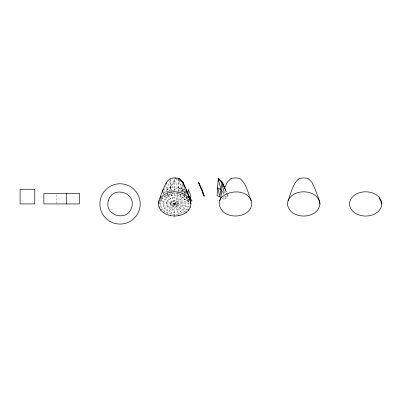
<?xml version="1.0" encoding="UTF-8"?>
<svg xmlns="http://www.w3.org/2000/svg" width="402" height="402" viewBox="0 0 402 402"><rect width="100%" height="100%" fill="white"/><g stroke="black" fill="none" stroke-linecap="round" stroke-linejoin="round"><path stroke-width="0.3" stroke-dasharray="2.01 1.51" d="M178.483 191.442L178.895 178.327M166.825 214.09L181.729 194.824L182.538 189.749L182.734 184.417M178.443 192.025L178.327 193.774L170.614 215.261M179.624 180.609L182.538 189.749L185.794 194.055L185.945 192.272M177.97 192.025L177.659 195.638C193.201 198.995 184.453 215.698 171.704 212.226C156.162 208.869 164.91 192.161 177.659 195.638L175.92 191.643M178.021 191.427L178.749 178.724L182.061 192.367M182.418 183.433L181.377 191.719M184.106 193.131L184.649 189.749L186.096 191.664M188.292 209.794L161.071 197.98C161.267 201.789 159.604 205.935 162.478 209.191C165.453 212.764 170.136 214.356 174.679 214.447C179.227 214.356 183.91 212.764 186.885 209.191C189.633 206.09 188.221 202.156 188.292 198.518M180.905 194.106L180.433 196.493L179.734 193.603M163.021 196.362L162.478 198.673L161.071 201.211M184.789 193.412L185.362 191M177.734 179.247L174.679 180.815L170.614 186.835L166.825 189.749L163.569 194.055L165.503 186.252M165.066 195.372L164.714 196.493L159.499 200.894L189.865 206.965M165.946 192.558L169.739 180.609M171.227 191.262L174.679 180.815L178.327 187.814L179.171 191.287M166.544 197.859L167.634 194.704L167.332 192.849M168.699 191.895L174.172 179.026M168.78 191.95L170.614 187.357L170.488 179.528M173.443 191.643L171.704 195.638L171.036 191.839L168.93 196.493L167.634 194.704L164.714 196.493L163.795 194.543M173.689 191.071L174.679 188.789L178.327 187.814L181.729 189.925L183.915 192.995M163.569 212.226L184.644 196.493L185.563 194.543M159.76 200.407L161.071 197.98M188.01 196.447L186.885 198.156L184.644 199.638L188.292 201.211L190.051 203.477M167.634 194.704L168.483 193.99M171.488 191.458L174.679 188.789L175.674 191.071M222.2 197.859L224.03 199.638L226.266 198.156L227.673 196.02L227.15 194.337M184.97 189.448L182.538 189.749L178.749 187.357L174.679 186.96L170.614 187.357L166.825 189.749L167.634 194.824L182.538 214.09M161.071 209.794L188.292 197.98M186.342 196.362L186.885 198.673L188.292 201.211L189.865 200.789M159.499 206.965L189.865 200.894M158.966 203.93L190.397 203.93M184.809 195.382L186.267 196.216M186.885 198.673C181.493 192.417 171.322 191.89 164.714 196.493L185.794 212.226M189.437 200.412L186.885 198.156L186.046 196.603M223.296 192.995L224.03 194.015L224.03 195.89M225.145 196.086L226.266 198.156L225.974 195.764M225.05 188.181L226.648 192.171M188.292 201.211L186.885 198.156L186.739 196.96M178.749 187.357L180.583 191.95M227.507 194.478L228.155 196.201L227.673 196.02L225.175 189.186L225.567 189.297L226.974 193.779M178.749 215.261L171.036 193.774L170.92 192.025M182.538 189.749L183.593 193.121M183.769 193.684L184.644 196.493M184.156 187.453L185.794 194.055M223.607 191.664L224.03 194.015L225.175 189.186L225.612 192.774M183.066 185.191L184.543 193.427M167.227 192.226L166.629 184.417M182.146 192.975L182.82 197.859L184.644 194.015L184.644 199.638M186.161 192.176L186.377 193.97M170.981 191.216L170.468 178.327M163.373 191.674L163.569 194.055M170.614 187.357L170.88 191.442M224.03 196.513L224.03 199.638M174.679 179.071L174.679 215.658M56.868 194.704L56.868 203.317M166.825 202.357C165.127 210.879 179.734 212.723 182.538 205.502C184.237 196.98 169.629 195.136 166.825 202.357M170.614 203.116C169.734 207.527 177.297 208.482 178.749 204.744C179.629 200.332 172.066 199.377 170.614 203.116"/><path stroke-width="0.6" d="M158.408 203.93L158.966 200.769L160.589 196.201L163.177 189.297L166.544 182.051L170.468 178.327L174.679 177.91L178.895 178.327L182.82 182.051L186.186 189.297L188.774 196.201L190.397 200.769L190.955 203.93L190.397 207.075L188.774 210.005L186.186 212.517L182.82 214.447L178.895 215.658L174.679 216.075L170.468 215.658L166.544 214.447L163.177 212.517L160.589 210.005L158.966 207.075L158.408 203.93L158.956 202.412M319.952 203.93C318.178 220.09 289.179 220.09 287.405 203.93C289.179 187.774 318.178 187.774 319.952 203.93L319.394 200.769L317.771 196.201L315.183 189.297L311.811 182.051L307.887 178.327L303.676 177.91L299.465 178.327C292.535 183.709 291.229 193.081 287.958 200.769M381.9 203.93C380.131 220.09 351.127 220.09 349.358 203.93C351.127 187.774 380.131 187.774 381.9 203.93L381.347 203.93L380.81 200.894L379.242 198.065L379.719 197.859M160.046 198.548L160.589 196.201M162.473 192.191L163.177 189.297M166.096 183.85L166.544 182.051L166.589 183.237M219.738 200.769L221.366 196.201M178.749 178.724L178.895 178.327L182.538 182.252L182.82 182.051L185.337 188.091M170.468 215.658L170.614 215.261M224.793 187.623L222.2 182.051L218.276 178.327L217.04 195.638L221.246 197.312M223.949 189.297L227.321 182.051L231.245 178.327L235.456 177.91L239.667 178.327C246.602 183.709 247.908 193.081 251.175 200.769C252.205 203.94 251.506 207.347 249.552 210.005C243.326 217.226 231.577 217.834 223.949 212.517C206.03 194.854 244.481 182.855 251.175 200.789M160.589 197.859C167.559 189.794 181.804 189.794 188.774 197.859M163.177 212.517L163.569 212.226M198.427 182.051L198.151 182.252L201.402 189.186L203.904 196.02L204.382 196.201L201.794 189.297L198.427 182.051L201.402 189.186L201.794 189.297L203.904 196.02M160.589 210.005L161.071 209.794M158.966 207.075L159.499 206.965M190.402 201.211L191.97 200.894L187.905 194.055L188.297 189.297L190.88 196.201L190.402 197.98L190.397 202.879M189.865 200.789L190.397 200.769L189.463 198.658M174.679 177.91L176.423 178.262M189.865 206.965L190.397 207.075M185.794 189.186L186.186 189.297L187.417 193.216M188.885 197.809L188.292 196.02L188.774 196.201L189.317 198.548M188.292 209.794L188.774 210.005M185.794 212.226L186.186 212.517M181.699 181.468L182.538 182.252M218.276 178.327L221.924 182.252L224.678 188.121M222.934 192.483L221.11 189.925L218.13 178.724L221.924 182.252L223.502 191.076M183.041 183.317L184.543 186.518M188.292 196.02L188.995 197.603M224.718 188.091L222.2 182.051L219.819 196.493L217.708 187.814L221.11 189.925L221.864 195.417M186.628 191.468L187.252 193.171M178.749 215.261L178.895 215.658M190.407 202.362L190.955 203.93M182.82 182.051L183.267 183.85M186.186 189.297L186.89 192.191M188.041 194.633L188.448 196.362M174.679 215.658L174.679 216.075M158.966 200.769L158.966 203.402M66.385 193.478L66.385 203.93M108.309 200.789C104.078 215.974 127.846 222.346 131.771 207.075C136.007 191.885 112.238 185.518 108.309 200.789M34.783 189.247L20.1 189.247L20.1 203.93L34.783 203.93L34.783 189.247M79.39 193.478L43.868 193.478L43.868 203.93L79.39 203.93L79.39 193.478M109.962 221.386A20.16 20.16 0 0 0 140.197 203.93A20.16 20.16 0 0 0 109.962 186.473A20.16 20.16 0 0 0 109.962 221.386"/></g></svg>
